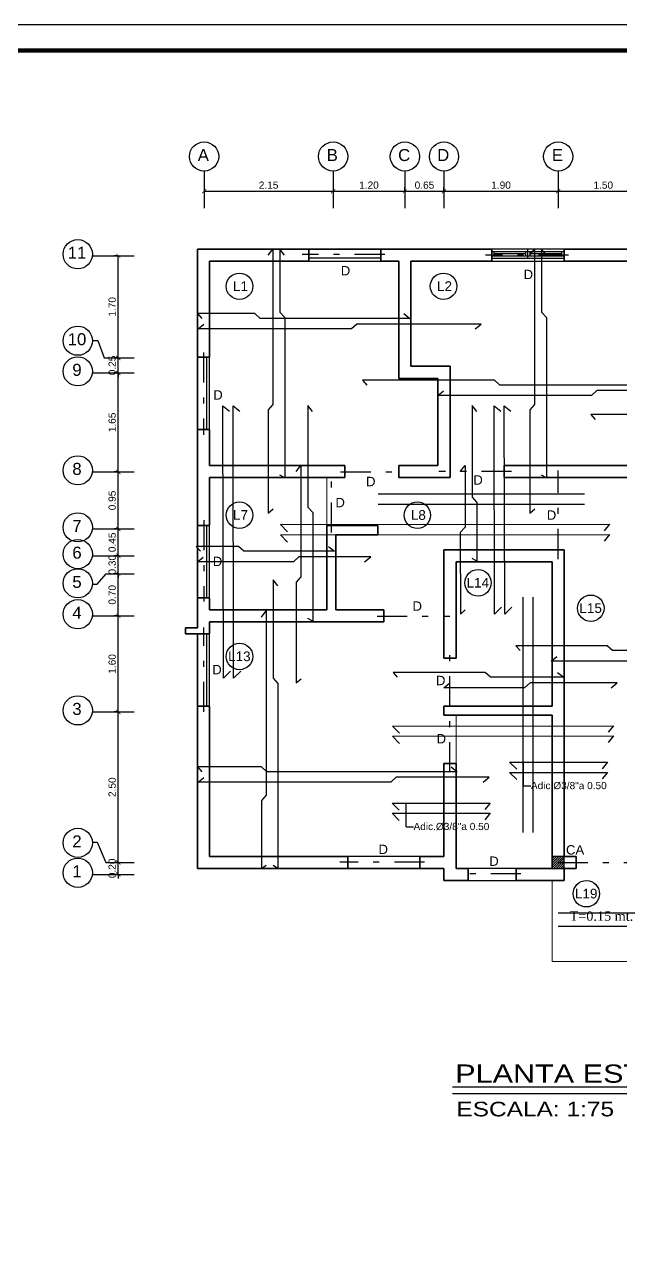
# Model space of a CAD drawing. Header units: feet. Extents: x 317 to 512, y -141 to 162.
# Drawn here: x 419.11 to 429.03, y -18.75 to 1.53 of the extents above; entities that cross this region are included whole.
import ezdxf
from ezdxf.enums import TextEntityAlignment as Align

# ---------------------------------------------------------------- set-up
doc = ezdxf.new("R2010")
doc.units = ezdxf.units.FT
doc.header["$MEASUREMENT"] = 0
doc.linetypes.add('DASHDOT', pattern=[1, 0.5, -0.25, 0, -0.25])
for name, color, linetype in [('ACERO', 4, 'Continuous'), ('columna', 9, 'Continuous'), ('DIM', 10, 'Continuous'), ('MARCO', 1, 'Continuous'), ('MUROS', 7, 'Continuous'), ('PERT-VENT', 8, 'Continuous'), ('PISO', 8, 'Continuous'), ('TEXTO', 2, 'Continuous'), ('TEXTOS', 3, 'Continuous'), ('TEXXT', 2, 'Continuous'), ('VENTANA', 8, 'Continuous'), ('VIGAS', 4, 'DASHDOT')]:
    doc.layers.add(name, color=color, linetype=linetype)
doc.layers.add('closet', color=8, linetype='Continuous', lineweight=5)
doc.layers.add('P-SANR-FIXT', color=2, linetype='Continuous', lineweight=9)
doc.styles.add('DAMIAN', font='arial.ttf', dxfattribs={"height": 0.12})
doc.styles.add('RS80', font='arial.ttf', dxfattribs={"height": 0.1})
doc.styles.get("Standard").update_dxf_attribs({"font": 'arial.ttf'})
doc.styles.add('TNR', font='times.ttf')
doc.dimstyles.new('KEILY', dxfattribs={"dimtxt": 0.12, "dimasz": 0.07, "dimexe": 0.07, "dimexo": 0.25, "dimgap": 0.04, "dimtad": 1, "dimzin": 1, "dimdsep": 46, "dimtxsty": 'Standard', "dimblk": 'ARCHTICK', "dimcen": 2.5, "dimclrd": 256, "dimclre": 256, "dimclrt": 7, "dimazin": 0, "dimtfac": 1, "dimtix": 1, "dimtmove": 2, "dimatfit": 1, "dimfxl": 0.35, "dimfxlon": 1, "dimtolj": 1, "dimtzin": 1, "dimarcsym": 0})

# ---------------------------------------------------------------- blocks, each defined once
blk = doc.blocks.new('A$C012446DC')
at = {"layer": 'PISO'}
h = blk.add_hatch(dxfattribs=at)
h.set_pattern_fill('ANSI31', color=256, scale=0.008571, angle=180)
h.set_pattern_definition([(225, (206536.064322, 1154820.960068), (0.0192434059784, -0.0192434059784), [])])
h.paths.add_polyline_path([(0, 0), (0.2, 0), (0.2, 0.2), (0, 0.2)])
at = {"layer": 'columna'}
blk.add_lwpolyline([(0.2, 0.2), (0, 0.2), (0, 0), (0.2, 0)], close=True, dxfattribs=at)
blk = doc.blocks.new('_ArchTick')
at = {"color": 0, "linetype": 'ByBlock', "const_width": 0.15}
blk.add_lwpolyline([(-0.5, -0.5), (0.5, 0.5)], dxfattribs=at)
blk = doc.blocks.new('*D300')
at = {"layer": 'DEFPOINTS', "color": 0, "transparency": 16777216}
for p in [(420.67, -12.404), (420.67, -12.404), (420.67, -12.604)]:
    blk.add_point(p, dxfattribs=at)
at = {"layer": 'DIM', "lineweight": -2, "transparency": 16777216}
for p, q in [((420.67, -12.404), (420.67, -12.334)), ((420.67, -12.404), (420.6, -12.404)), ((420.67, -12.604), (420.67, -12.404)), ((420.67, -12.604), (420.6, -12.604)), ((420.67, -12.604), (420.67, -12.674))]:
    blk.add_line(p, q, dxfattribs=at)
at = {"layer": 'DIM', "lineweight": -2, "transparency": 16777216, "xscale": 0.07, "yscale": 0.07, "zscale": 0.07}
for p, rotation in [((420.67, -12.404), 270), ((420.67, -12.604), 90)]:
    blk.add_blockref('_ArchTick', p, dxfattribs=dict(at, rotation=rotation))
at = {"layer": 'DIM', "color": 7, "transparency": 16777216, "insert": (420.568, -12.504), "char_height": 0.12, "attachment_point": 5, "rotation": 90}
blk.add_mtext('\\A1;0.20', dxfattribs=at)
blk = doc.blocks.new('*D301')
at = {"layer": 'DEFPOINTS', "color": 0, "transparency": 16777216}
for p in [(420.67, -9.903), (420.67, -9.903), (420.67, -12.404)]:
    blk.add_point(p, dxfattribs=at)
at = {"layer": 'DIM', "lineweight": -2, "transparency": 16777216}
for p, q in [((420.67, -9.903), (420.6, -9.903)), ((420.67, -12.404), (420.67, -9.903)), ((420.67, -12.404), (420.6, -12.404))]:
    blk.add_line(p, q, dxfattribs=at)
at = {"layer": 'DIM', "lineweight": -2, "transparency": 16777216, "xscale": 0.07, "yscale": 0.07, "zscale": 0.07}
for p, rotation in [((420.67, -9.903), 90), ((420.67, -12.404), 270)]:
    blk.add_blockref('_ArchTick', p, dxfattribs=dict(at, rotation=rotation))
at = {"layer": 'DIM', "color": 7, "transparency": 16777216, "insert": (420.568, -11.154), "char_height": 0.12, "attachment_point": 5, "rotation": 90}
blk.add_mtext('\\A1;2.50', dxfattribs=at)
blk = doc.blocks.new('*D302')
at = {"layer": 'DEFPOINTS', "color": 0, "transparency": 16777216}
for p in [(420.67, -8.304), (420.67, -8.304), (420.67, -9.903)]:
    blk.add_point(p, dxfattribs=at)
at = {"layer": 'DIM', "lineweight": -2, "transparency": 16777216}
for p, q in [((420.67, -8.304), (420.6, -8.304)), ((420.67, -9.903), (420.67, -8.304)), ((420.67, -9.903), (420.6, -9.903))]:
    blk.add_line(p, q, dxfattribs=at)
at = {"layer": 'DIM', "lineweight": -2, "transparency": 16777216, "xscale": 0.07, "yscale": 0.07, "zscale": 0.07}
for p, rotation in [((420.67, -8.304), 90), ((420.67, -9.903), 270)]:
    blk.add_blockref('_ArchTick', p, dxfattribs=dict(at, rotation=rotation))
at = {"layer": 'DIM', "color": 7, "transparency": 16777216, "insert": (420.568, -9.104), "char_height": 0.12, "attachment_point": 5, "rotation": 90}
blk.add_mtext('\\A1;1.60', dxfattribs=at)
blk = doc.blocks.new('*D303')
at = {"layer": 'DEFPOINTS', "color": 0, "transparency": 16777216}
for p in [(420.67, -7.604), (420.702, -7.604), (420.67, -8.304)]:
    blk.add_point(p, dxfattribs=at)
at = {"layer": 'DIM', "lineweight": -2, "transparency": 16777216}
for p, q in [((420.67, -7.604), (420.6, -7.604)), ((420.67, -8.304), (420.67, -7.604)), ((420.67, -8.304), (420.6, -8.304))]:
    blk.add_line(p, q, dxfattribs=at)
at = {"layer": 'DIM', "lineweight": -2, "transparency": 16777216, "xscale": 0.07, "yscale": 0.07, "zscale": 0.07}
for p, rotation in [((420.67, -7.604), 90), ((420.67, -8.304), 270)]:
    blk.add_blockref('_ArchTick', p, dxfattribs=dict(at, rotation=rotation))
at = {"layer": 'DIM', "color": 7, "transparency": 16777216, "insert": (420.568, -7.954), "char_height": 0.12, "attachment_point": 5, "rotation": 90}
blk.add_mtext('\\A1;0.70', dxfattribs=at)
blk = doc.blocks.new('*D304')
at = {"layer": 'DEFPOINTS', "color": 0, "transparency": 16777216}
for p in [(420.67, -7.304), (420.702, -7.304), (420.702, -7.604)]:
    blk.add_point(p, dxfattribs=at)
at = {"layer": 'DIM', "lineweight": -2, "transparency": 16777216}
for p, q in [((420.67, -7.304), (420.67, -7.234)), ((420.67, -7.304), (420.6, -7.304)), ((420.67, -7.604), (420.67, -7.304)), ((420.67, -7.604), (420.6, -7.604)), ((420.67, -7.604), (420.67, -7.674))]:
    blk.add_line(p, q, dxfattribs=at)
at = {"layer": 'DIM', "lineweight": -2, "transparency": 16777216, "xscale": 0.07, "yscale": 0.07, "zscale": 0.07}
for p, rotation in [((420.67, -7.304), 270), ((420.67, -7.604), 90)]:
    blk.add_blockref('_ArchTick', p, dxfattribs=dict(at, rotation=rotation))
at = {"layer": 'DIM', "color": 7, "transparency": 16777216, "insert": (420.568, -7.454), "char_height": 0.12, "attachment_point": 5, "rotation": 90}
blk.add_mtext('\\A1;0.30', dxfattribs=at)
blk = doc.blocks.new('*D305')
at = {"layer": 'DEFPOINTS', "color": 0, "transparency": 16777216}
for p in [(420.67, -6.859), (420.67, -6.859), (420.702, -7.304)]:
    blk.add_point(p, dxfattribs=at)
at = {"layer": 'DIM', "lineweight": -2, "transparency": 16777216}
for p, q in [((420.67, -6.859), (420.6, -6.859)), ((420.67, -7.304), (420.67, -6.859)), ((420.67, -7.304), (420.6, -7.304))]:
    blk.add_line(p, q, dxfattribs=at)
at = {"layer": 'DIM', "lineweight": -2, "transparency": 16777216, "xscale": 0.07, "yscale": 0.07, "zscale": 0.07}
for p, rotation in [((420.67, -6.859), 90), ((420.67, -7.304), 270)]:
    blk.add_blockref('_ArchTick', p, dxfattribs=dict(at, rotation=rotation))
at = {"layer": 'DIM', "color": 7, "transparency": 16777216, "insert": (420.568, -7.082), "char_height": 0.12, "attachment_point": 5, "rotation": 90}
blk.add_mtext('\\A1;0.45', dxfattribs=at)
blk = doc.blocks.new('*D306')
at = {"layer": 'DEFPOINTS', "color": 0, "transparency": 16777216}
for p in [(420.67, -5.911), (420.67, -5.911), (420.67, -6.859)]:
    blk.add_point(p, dxfattribs=at)
at = {"layer": 'DIM', "lineweight": -2, "transparency": 16777216}
for p, q in [((420.67, -5.911), (420.6, -5.911)), ((420.67, -6.859), (420.67, -5.911)), ((420.67, -6.859), (420.6, -6.859))]:
    blk.add_line(p, q, dxfattribs=at)
at = {"layer": 'DIM', "lineweight": -2, "transparency": 16777216, "xscale": 0.07, "yscale": 0.07, "zscale": 0.07}
for p, rotation in [((420.67, -5.911), 90), ((420.67, -6.859), 270)]:
    blk.add_blockref('_ArchTick', p, dxfattribs=dict(at, rotation=rotation))
at = {"layer": 'DIM', "color": 7, "transparency": 16777216, "insert": (420.568, -6.385), "char_height": 0.12, "attachment_point": 5, "rotation": 90}
blk.add_mtext('\\A1;0.95', dxfattribs=at)
blk = doc.blocks.new('*D307')
at = {"layer": 'DEFPOINTS', "color": 0, "transparency": 16777216}
for p in [(420.67, -4.264), (420.67, -4.264), (420.67, -5.911)]:
    blk.add_point(p, dxfattribs=at)
at = {"layer": 'DIM', "lineweight": -2, "transparency": 16777216}
for p, q in [((420.67, -4.264), (420.6, -4.264)), ((420.67, -5.911), (420.67, -4.264)), ((420.67, -5.911), (420.6, -5.911))]:
    blk.add_line(p, q, dxfattribs=at)
at = {"layer": 'DIM', "lineweight": -2, "transparency": 16777216, "xscale": 0.07, "yscale": 0.07, "zscale": 0.07}
for p, rotation in [((420.67, -4.264), 90), ((420.67, -5.911), 270)]:
    blk.add_blockref('_ArchTick', p, dxfattribs=dict(at, rotation=rotation))
at = {"layer": 'DIM', "color": 7, "transparency": 16777216, "insert": (420.568, -5.087), "char_height": 0.12, "attachment_point": 5, "rotation": 90}
blk.add_mtext('\\A1;1.65', dxfattribs=at)
blk = doc.blocks.new('*D308')
at = {"layer": 'DEFPOINTS', "color": 0, "transparency": 16777216}
for p in [(420.67, -4.013), (420.684, -4.013), (420.67, -4.264)]:
    blk.add_point(p, dxfattribs=at)
at = {"layer": 'DIM', "lineweight": -2, "transparency": 16777216}
for p, q in [((420.67, -4.013), (420.6, -4.013)), ((420.67, -4.013), (420.67, -3.943)), ((420.67, -4.264), (420.67, -4.013)), ((420.67, -4.264), (420.6, -4.264)), ((420.67, -4.264), (420.67, -4.334))]:
    blk.add_line(p, q, dxfattribs=at)
at = {"layer": 'DIM', "lineweight": -2, "transparency": 16777216, "xscale": 0.07, "yscale": 0.07, "zscale": 0.07}
for p, rotation in [((420.67, -4.013), 270), ((420.67, -4.264), 90)]:
    blk.add_blockref('_ArchTick', p, dxfattribs=dict(at, rotation=rotation))
at = {"layer": 'DIM', "color": 7, "transparency": 16777216, "insert": (420.568, -4.139), "char_height": 0.12, "attachment_point": 5, "rotation": 90}
blk.add_mtext('\\A1;0.25', dxfattribs=at)
blk = doc.blocks.new('*D309')
at = {"layer": 'DEFPOINTS', "color": 0, "transparency": 16777216}
for p in [(420.67, -2.316), (420.67, -2.316), (420.684, -4.013)]:
    blk.add_point(p, dxfattribs=at)
at = {"layer": 'DIM', "lineweight": -2, "transparency": 16777216}
for p, q in [((420.67, -2.316), (420.6, -2.316)), ((420.67, -4.013), (420.67, -2.316)), ((420.67, -4.013), (420.6, -4.013))]:
    blk.add_line(p, q, dxfattribs=at)
at = {"layer": 'DIM', "lineweight": -2, "transparency": 16777216, "xscale": 0.07, "yscale": 0.07, "zscale": 0.07}
for p, rotation in [((420.67, -2.316), 90), ((420.67, -4.013), 270)]:
    blk.add_blockref('_ArchTick', p, dxfattribs=dict(at, rotation=rotation))
at = {"layer": 'DIM', "color": 7, "transparency": 16777216, "insert": (420.568, -3.165), "char_height": 0.12, "attachment_point": 5, "rotation": 90}
blk.add_mtext('\\A1;1.70', dxfattribs=at)
blk = doc.blocks.new('*D310')
at = {"layer": 'DEFPOINTS', "color": 0, "transparency": 16777216}
for p in [(422.098, -1.216), (424.244, -1.216), (424.244, -1.242)]:
    blk.add_point(p, dxfattribs=at)
at = {"layer": 'DIM', "lineweight": -2, "transparency": 16777216}
for p, q in [((422.098, -1.242), (422.098, -1.312)), ((422.098, -1.242), (424.244, -1.242)), ((424.244, -1.242), (424.244, -1.312))]:
    blk.add_line(p, q, dxfattribs=at)
at = {"layer": 'DIM', "lineweight": -2, "transparency": 16777216, "xscale": 0.07, "yscale": 0.07, "zscale": 0.07, "rotation": 180}
blk.add_blockref('_ArchTick', (422.098, -1.242), dxfattribs=at)
at = {"layer": 'DIM', "lineweight": -2, "transparency": 16777216, "xscale": 0.07, "yscale": 0.07, "zscale": 0.07}
blk.add_blockref('_ArchTick', (424.244, -1.242), dxfattribs=at)
at = {"layer": 'DIM', "color": 7, "transparency": 16777216, "insert": (423.171, -1.141), "char_height": 0.12, "attachment_point": 5}
blk.add_mtext('\\A1;2.15', dxfattribs=at)
blk = doc.blocks.new('*D311')
at = {"layer": 'DEFPOINTS', "color": 0, "transparency": 16777216}
for p in [(424.244, -1.216), (425.439, -1.242), (425.439, -1.242)]:
    blk.add_point(p, dxfattribs=at)
at = {"layer": 'DIM', "lineweight": -2, "transparency": 16777216}
for p, q in [((425.439, -1.242), (425.439, -1.172)), ((424.244, -1.242), (424.244, -1.312)), ((424.244, -1.242), (425.439, -1.242))]:
    blk.add_line(p, q, dxfattribs=at)
at = {"layer": 'DIM', "lineweight": -2, "transparency": 16777216, "xscale": 0.07, "yscale": 0.07, "zscale": 0.07, "rotation": 180}
blk.add_blockref('_ArchTick', (424.244, -1.242), dxfattribs=at)
at = {"layer": 'DIM', "lineweight": -2, "transparency": 16777216, "xscale": 0.07, "yscale": 0.07, "zscale": 0.07}
blk.add_blockref('_ArchTick', (425.439, -1.242), dxfattribs=at)
at = {"layer": 'DIM', "color": 7, "transparency": 16777216, "insert": (424.841, -1.141), "char_height": 0.12, "attachment_point": 5}
blk.add_mtext('\\A1;1.20', dxfattribs=at)
blk = doc.blocks.new('*D312')
at = {"layer": 'DEFPOINTS', "color": 0, "transparency": 16777216}
for p in [(425.439, -1.242), (426.089, -1.242), (426.089, -1.242)]:
    blk.add_point(p, dxfattribs=at)
at = {"layer": 'DIM', "lineweight": -2, "transparency": 16777216}
for p, q in [((425.439, -1.242), (425.439, -1.172)), ((426.089, -1.242), (426.089, -1.172)), ((425.439, -1.242), (426.089, -1.242))]:
    blk.add_line(p, q, dxfattribs=at)
at = {"layer": 'DIM', "lineweight": -2, "transparency": 16777216, "xscale": 0.07, "yscale": 0.07, "zscale": 0.07, "rotation": 180}
blk.add_blockref('_ArchTick', (425.439, -1.242), dxfattribs=at)
at = {"layer": 'DIM', "lineweight": -2, "transparency": 16777216, "xscale": 0.07, "yscale": 0.07, "zscale": 0.07}
blk.add_blockref('_ArchTick', (426.089, -1.242), dxfattribs=at)
at = {"layer": 'DIM', "color": 7, "transparency": 16777216, "insert": (425.764, -1.141), "char_height": 0.12, "attachment_point": 5}
blk.add_mtext('\\A1;0.65', dxfattribs=at)
blk = doc.blocks.new('*D313')
at = {"layer": 'DEFPOINTS', "color": 0, "transparency": 16777216}
for p in [(427.989, -1.216), (426.089, -1.242), (427.989, -1.242)]:
    blk.add_point(p, dxfattribs=at)
at = {"layer": 'DIM', "lineweight": -2, "transparency": 16777216}
for p, q in [((426.089, -1.242), (426.089, -1.172)), ((426.089, -1.242), (427.989, -1.242)), ((427.989, -1.242), (427.989, -1.312))]:
    blk.add_line(p, q, dxfattribs=at)
at = {"layer": 'DIM', "lineweight": -2, "transparency": 16777216, "xscale": 0.07, "yscale": 0.07, "zscale": 0.07, "rotation": 180}
blk.add_blockref('_ArchTick', (426.089, -1.242), dxfattribs=at)
at = {"layer": 'DIM', "lineweight": -2, "transparency": 16777216, "xscale": 0.07, "yscale": 0.07, "zscale": 0.07}
blk.add_blockref('_ArchTick', (427.989, -1.242), dxfattribs=at)
at = {"layer": 'DIM', "color": 7, "transparency": 16777216, "insert": (427.039, -1.141), "char_height": 0.12, "attachment_point": 5}
blk.add_mtext('\\A1;1.90', dxfattribs=at)
blk = doc.blocks.new('*D314')
at = {"layer": 'DEFPOINTS', "color": 0, "transparency": 16777216}
for p in [(427.989, -1.216), (429.489, -1.216), (429.489, -1.242)]:
    blk.add_point(p, dxfattribs=at)
at = {"layer": 'DIM', "lineweight": -2, "transparency": 16777216}
for p, q in [((427.989, -1.242), (427.989, -1.312)), ((427.989, -1.242), (429.489, -1.242)), ((429.489, -1.242), (429.489, -1.312))]:
    blk.add_line(p, q, dxfattribs=at)
at = {"layer": 'DIM', "lineweight": -2, "transparency": 16777216, "xscale": 0.07, "yscale": 0.07, "zscale": 0.07, "rotation": 180}
blk.add_blockref('_ArchTick', (427.989, -1.242), dxfattribs=at)
at = {"layer": 'DIM', "lineweight": -2, "transparency": 16777216, "xscale": 0.07, "yscale": 0.07, "zscale": 0.07}
blk.add_blockref('_ArchTick', (429.489, -1.242), dxfattribs=at)
at = {"layer": 'DIM', "color": 7, "transparency": 16777216, "insert": (428.739, -1.141), "char_height": 0.12, "attachment_point": 5}
blk.add_mtext('\\A1;1.50', dxfattribs=at)

msp = doc.modelspace()

# ---------------------------------------------------------------- linework, layer by layer
at = {"layer": 'ACERO'}
for p, q in [((424.99289, -6.27312), (428.42547, -6.27312)), ((424.99289, -6.44597), (428.42547, -6.44597)), ((427.40316, -7.99565), (427.40316, -11.90631)), ((427.56502, -7.99565), (427.56502, -11.90631)), ((427.98856, -13.24438), (430.84456, -13.24438)), ((427.98856, -13.46788), (430.84456, -13.46788))]:
    msp.add_line(p, q, dxfattribs=at)
for points in [[(423.1627, -2.30491), (423.24318, -2.20406), (423.24318, -4.78946), (423.16287, -4.87864), (423.1644, -6.59745), (423.24472, -6.5261)], [(423.43602, -2.30478), (423.35858, -2.20393), (423.35858, -3.25274), (423.43889, -3.34192), (423.43889, -6.00885), (423.35788, -5.9635)], [(427.51691, -2.30491), (427.59739, -2.20406), (427.59739, -4.78946), (427.51708, -4.87864), (427.51708, -6.59747), (427.59893, -6.5261)], [(427.79024, -2.30478), (427.71279, -2.20393), (427.71279, -3.25274), (427.79311, -3.34192), (427.79311, -6.00885), (427.71209, -5.9635)], [(425.41997, -3.27709), (425.52082, -3.35758), (423.03125, -3.35758), (422.94207, -3.27726), (421.98896, -3.27726), (422.0603, -3.35757)], [(426.60591, -3.53127), (426.70666, -3.45067), (424.64094, -3.45067), (424.55185, -3.53109), (422.00002, -3.53109), (422.09113, -3.45419)], [(429.40891, -4.38509), (429.50975, -4.46557), (427.02019, -4.46557), (426.93101, -4.38526), (424.73308, -4.38526), (424.80442, -4.46557)], [(430.59485, -4.63927), (430.6956, -4.55867), (428.62988, -4.55867), (428.54079, -4.63908), (425.98896, -4.63908), (426.08007, -4.56218)], [(422.53731, -9.22333), (422.41818, -9.34066), (422.41188, -4.80896), (422.52173, -4.90075)], [(422.70739, -9.22333), (422.58826, -9.34066), (422.58196, -4.80896), (422.69181, -4.90075)], [(423.90138, -4.90793), (423.82394, -4.80708), (423.82394, -6.49745), (423.90425, -6.58663), (423.90425, -8.39517), (423.82323, -8.34982)], [(426.63321, -4.90793), (426.55577, -4.80708), (426.55577, -6.32869), (426.63608, -6.41787), (426.63608, -7.39607), (426.55507, -7.35071)], [(427.04755, -8.15781), (426.92842, -8.27514), (426.92212, -4.80896), (427.03198, -4.90075)], [(427.21763, -8.15781), (427.0985, -8.27514), (427.0922, -4.80896), (427.20206, -4.90075)], [(432.85554, -4.95759), (432.95639, -5.03807), (430.67745, -5.03807), (430.58827, -4.95776), (428.53196, -4.95776), (428.6033, -5.03807)], [(423.62805, -5.90491), (423.70854, -5.80406), (423.70854, -7.65653), (423.62822, -7.74571), (423.62976, -9.4211), (423.71007, -9.34975)], [(426.35989, -5.90491), (426.44037, -5.80406), (426.44037, -6.8265), (426.36006, -6.91568), (426.36159, -8.27509), (426.4419, -8.20375)], [(423.48684, -6.90652), (423.36952, -6.78739), (428.84369, -6.78108), (428.7519, -6.89094)], [(423.48684, -7.07659), (423.36952, -6.95746), (428.84369, -6.95116), (428.7519, -7.06102)], [(424.16794, -7.15007), (424.26879, -7.23055), (422.76072, -7.23055), (422.67154, -7.15024), (421.96501, -7.15024), (422.03636, -7.23055)], [(424.76891, -7.40425), (424.86967, -7.32365), (423.67607, -7.32365), (423.58698, -7.40406), (421.98896, -7.40406), (422.08007, -7.32716)], [(423.32418, -7.80734), (423.24674, -7.7065), (423.24674, -9.33851), (423.32705, -9.42769), (423.32705, -12.50406), (423.24604, -12.45871)], [(423.05086, -8.32373), (423.13134, -8.22289), (423.13134, -11.28467), (423.05103, -11.37385), (423.05103, -12.50406), (423.13287, -12.45165)], [(431.48811, -8.80175), (431.58896, -8.88223), (428.89305, -8.88223), (428.80387, -8.80192), (427.28445, -8.80192), (427.35579, -8.88223)], [(431.51018, -9.05593), (431.61093, -8.97533), (430.76921, -8.97533), (430.68012, -9.05575), (427.87282, -9.05575), (427.96394, -8.97884)], [(427.97988, -9.24584), (428.08072, -9.32632), (426.86072, -9.32632), (426.77154, -9.24601), (425.24082, -9.24601), (425.31216, -9.32632)], [(428.86891, -9.50002), (428.96967, -9.41942), (427.52001, -9.41942), (427.43092, -9.49984), (426.08896, -9.49984), (426.18007, -9.42293)], [(425.35102, -10.25653), (425.23369, -10.1374), (428.9107, -10.1311), (428.81891, -10.24095)], [(425.35102, -10.4266), (425.23369, -10.30747), (428.9107, -10.30117), (428.81891, -10.41103)], [(427.29895, -10.85662), (427.18162, -10.73749), (428.81173, -10.73749), (428.71994, -10.84735)], [(426.20653, -10.81543), (426.30737, -10.89591), (423.14262, -10.89591), (423.05344, -10.8156), (421.98896, -10.8156), (422.0603, -10.89591)], [(427.29895, -11.0267), (427.18162, -10.90757), (428.81173, -10.90757), (428.71994, -11.01742)], [(426.73816, -11.06961), (426.83892, -10.98901), (425.29524, -10.98901), (425.20615, -11.06942), (422.00002, -11.06942), (422.09113, -10.99252)], [(425.34551, -11.53709), (425.22819, -11.41796), (426.8583, -11.41796), (426.7665, -11.52782)], [(425.34551, -11.70717), (425.22819, -11.58804), (426.8583, -11.58804), (426.7665, -11.6979)]]:
    msp.add_lwpolyline(points, dxfattribs=at)
at = {"layer": 'closet'}
for p, q in [((424.13896, -6.80406), (424.13896, -6.00406)), ((426.28896, -10.75826), (426.28896, -9.95826)), ((426.28896, -10.75826), (426.28896, -9.95826)), ((426.28896, -10.75826), (426.28896, -9.95826))]:
    msp.add_line(p, q, dxfattribs=at)
at = {"layer": 'MARCO'}
msp.add_lwpolyline([(387.97006, 1.53326), (452.47006, 1.53326), (452.47006, -40.46674), (387.97006, -40.46674)], close=True, dxfattribs=at)
at = {"layer": 'MARCO', "const_width": 0.075}
msp.add_lwpolyline([(445.29759, 1.09923), (388.40409, 1.09923), (388.40409, -40.0327), (445.29759, -40.0327)], close=True, dxfattribs=at)
at = {"layer": 'MUROS', "lineweight": 35, "extrusion": (-2.36783e-12, 8.94772e-16, -1)}
for p, q in [((423.83896, -2.20406), (421.98896, -2.20406)), ((421.98896, -2.20406), (421.98896, -4.00406)), ((423.83896, -2.40406), (423.83896, -2.20406)), ((426.88575, -2.20406), (425.03896, -2.20406)), ((425.03896, -2.20406), (425.03896, -2.40406)), ((426.88575, -2.40406), (426.88575, -2.20406)), ((429.58896, -2.20406), (428.08896, -2.20406)), ((428.08896, -2.20406), (428.08896, -2.40406)), ((422.18896, -2.40406), (423.83896, -2.40406)), ((422.18896, -4.00406), (422.18896, -2.40406)), ((425.03896, -2.40406), (425.33896, -2.40406)), ((425.33896, -2.40406), (425.33896, -4.35406)), ((425.53896, -2.40406), (426.88575, -2.40406)), ((425.53896, -4.15406), (425.53896, -2.40406)), ((428.08896, -2.40406), (429.38896, -2.40406)), ((422.18896, -4.00406), (421.98896, -4.00406)), ((426.18896, -4.15406), (425.53896, -4.15406)), ((426.18896, -6.00406), (426.18896, -4.15406)), ((425.98896, -4.35406), (425.33896, -4.35406)), ((425.98896, -5.80406), (425.98896, -4.35406)), ((422.18896, -5.20406), (421.98896, -5.20406)), ((421.98896, -5.20406), (421.98896, -6.80406)), ((421.98896, -5.20406), (422.18896, -5.20406)), ((422.18896, -5.20406), (421.98896, -5.20406)), ((422.18896, -5.80406), (422.18896, -5.20406)), ((424.43896, -5.80406), (422.18896, -5.80406)), ((424.43896, -6.00406), (424.43896, -5.80406)), ((425.33896, -5.80406), (425.98896, -5.80406)), ((425.33896, -5.80406), (425.33896, -6.00406)), ((429.38896, -5.80406), (427.08896, -5.80406)), ((427.08896, -5.80406), (427.08896, -6.00406)), ((422.18896, -6.00406), (424.43896, -6.00406)), ((422.18896, -6.80406), (422.18896, -6.00406)), ((425.33896, -6.00406), (426.18896, -6.00406)), ((427.08896, -6.00406), (429.58896, -6.00406)), ((421.98896, -6.80406), (422.18896, -6.80406)), ((421.98896, -6.80406), (422.18896, -6.80406)), ((424.98896, -6.80406), (424.13896, -6.80406)), ((424.13896, -6.80406), (424.13896, -8.2045)), ((424.98896, -6.95406), (424.28896, -6.95406)), ((424.28896, -8.2045), (424.28896, -6.95406)), ((428.08896, -7.20406), (426.08896, -7.20406)), ((426.08896, -7.20406), (426.08896, -9.00531)), ((428.08896, -12.30406), (428.08896, -7.20406)), ((426.28896, -7.40406), (427.88896, -7.40406)), ((426.28896, -9.00531), (426.28896, -7.40406)), ((427.88896, -7.40406), (427.88896, -9.80826)), ((424.28896, -8.20406), (424.28896, -7.90406)), ((422.18896, -8.00406), (421.98896, -8.00406)), ((421.98896, -8.50406), (421.98896, -8.00406)), ((422.18816, -8.2045), (422.18816, -8.00738)), ((424.13896, -8.2045), (422.18816, -8.2045)), ((425.08896, -8.2045), (424.28896, -8.2045)), ((425.08896, -8.4045), (425.08896, -8.2045)), ((421.78896, -8.60406), (421.78896, -8.50406)), ((422.18896, -8.4045), (425.08896, -8.4045)), ((426.28896, -9.00531), (426.08896, -9.00531)), ((421.98896, -9.80406), (421.98896, -12.50406)), ((422.18896, -12.30406), (422.18896, -9.80406)), ((426.08896, -9.80826), (426.08896, -9.95826)), ((427.88896, -9.80826), (426.08896, -9.80826)), ((426.08896, -9.95826), (427.88896, -9.95826)), ((427.88896, -9.95826), (427.88896, -12.50406)), ((426.28896, -10.75826), (426.08896, -10.75826)), ((426.08896, -10.75826), (426.08896, -12.30406)), ((426.28896, -12.50406), (426.28896, -10.75826)), ((424.48896, -12.30406), (422.18896, -12.30406)), ((424.48896, -12.50406), (424.48896, -12.30406)), ((426.08896, -12.30406), (425.68896, -12.30406)), ((425.68896, -12.30406), (425.68896, -12.50406)), ((425.68896, -12.30406), (425.68896, -12.50406)), ((428.28896, -12.30406), (428.08896, -12.30406)), ((421.98896, -12.50406), (424.48896, -12.50406)), ((426.08896, -12.50406), (425.68896, -12.50406)), ((426.08896, -12.50406), (426.08896, -12.70406)), ((426.28896, -12.50406), (426.48896, -12.50406)), ((427.28896, -12.50406), (427.88896, -12.50406)), ((428.28896, -12.50406), (428.08896, -12.50406)), ((428.08896, -12.70406), (428.08896, -12.50406)), ((426.08896, -12.70406), (426.48896, -12.70406)), ((427.28896, -12.70406), (428.08896, -12.70406))]:
    msp.add_line(p, q, dxfattribs=at)
at = {"layer": 'MUROS', "lineweight": 35}
for p, q in [((424.98896, -6.95406), (424.98896, -6.80406)), ((421.78896, -8.50406), (421.98896, -8.50406)), ((422.18896, -8.60406), (422.18896, -8.4045)), ((421.78896, -8.60406), (422.18896, -8.60406)), ((421.98896, -9.80406), (422.18896, -9.80406)), ((428.28896, -12.30406), (428.28896, -12.50406)), ((426.48896, -12.50406), (426.48896, -12.70406)), ((427.28896, -12.50406), (427.28896, -12.70406))]:
    msp.add_line(p, q, dxfattribs=at)
at = {"layer": 'P-SANR-FIXT'}
for p, q in [((427.88896, -12.70406), (427.88896, -14.05406)), ((427.88896, -12.70406), (427.88896, -14.05406)), ((427.88896, -14.05406), (430.98896, -14.05406)), ((427.88896, -14.05406), (430.98896, -14.05406))]:
    msp.add_line(p, q, dxfattribs=at)
at = {"layer": 'PERT-VENT', "extrusion": (8.94772e-16, 2.36783e-12, -1)}
for p, q in [((423.83896, -2.20406), (425.03896, -2.20406)), ((425.03896, -2.35406), (423.83896, -2.35406)), ((425.68896, -12.50406), (424.48896, -12.50406))]:
    msp.add_line(p, q, dxfattribs=at)
at = {"layer": 'PERT-VENT', "extrusion": (-2.36783e-12, 8.94772e-16, -1)}
for p, q in [((425.03896, -2.20406), (423.83896, -2.20406)), ((428.08896, -2.20406), (426.88896, -2.20406)), ((423.83896, -2.40406), (425.03896, -2.40406)), ((426.88896, -2.40406), (428.08896, -2.40406)), ((421.98896, -5.20406), (421.98896, -4.00406)), ((422.13896, -4.00406), (422.13896, -5.20406)), ((421.98896, -8.00406), (421.98896, -6.80406)), ((422.13896, -6.80406), (422.13896, -8.00406)), ((421.98896, -9.80406), (421.98896, -8.60406)), ((422.13896, -8.60406), (422.13896, -9.80406)), ((425.68896, -12.30406), (424.48896, -12.30406)), ((424.48896, -12.50406), (425.68896, -12.50406)), ((427.28896, -12.50406), (426.48896, -12.50406)), ((426.43896, -12.70406), (427.23896, -12.70406)), ((426.48896, -12.70406), (427.28896, -12.70406))]:
    msp.add_line(p, q, dxfattribs=at)
at = {"layer": 'PERT-VENT', "extrusion": (-8.94772e-16, 2.36783e-12, -1)}
for p, q in [((428.08575, -2.20406), (426.88575, -2.20406)), ((427.48575, -2.35406), (427.48575, -2.20406)), ((426.88575, -2.24156), (428.08575, -2.24156)), ((426.88575, -2.31656), (428.08575, -2.31656)), ((426.88575, -2.35406), (428.08575, -2.35406)), ((426.92075, -2.24156), (426.92075, -2.31656)), ((426.92075, -2.24156), (426.92075, -2.31656)), ((426.92075, -2.27906), (427.45075, -2.27906)), ((427.45075, -2.31656), (427.45075, -2.24156)), ((427.52075, -2.31656), (427.52075, -2.24156)), ((427.52075, -2.27906), (428.04538, -2.27906)), ((428.04538, -2.24156), (428.04538, -2.31656))]:
    msp.add_line(p, q, dxfattribs=at)
at = {"layer": 'PERT-VENT', "extrusion": (-8.94772e-16, -2.36783e-12, -1)}
for p, q in [((421.98896, -4.00406), (421.98896, -5.20406)), ((422.18896, -5.20406), (422.18896, -4.00406)), ((421.98896, -6.80406), (421.98896, -8.00406)), ((422.18896, -8.00406), (422.18896, -6.80406)), ((421.98896, -8.60406), (421.98896, -9.80406)), ((422.18896, -9.80406), (422.18896, -8.60406))]:
    msp.add_line(p, q, dxfattribs=at)
at = {"layer": 'TEXTO'}
for p, q in [((427.41144, -11.13375), (427.41144, -10.73256)), ((427.41144, -11.13375), (427.53596, -11.13375)), ((425.45801, -11.81423), (425.45801, -11.41303)), ((425.45801, -11.81423), (425.58252, -11.81423))]:
    msp.add_line(p, q, dxfattribs=at)
for centre in [(422.6869, -2.82292), (426.08126, -2.82292), (422.6869, -6.6295), (425.64556, -6.6295), (426.6549, -7.75532), (428.53178, -8.17772), (422.6869, -8.97999), (428.45741, -12.92669)]:
    msp.add_circle(centre, 0.21997, dxfattribs=at)
at = {"layer": 'TEXXT', "color": 4}
msp.add_line((426.23177, -16.13875), (439.17577, -16.13875), dxfattribs=at)
at = {"layer": 'TEXXT', "color": 3}
msp.add_line((426.23177, -16.24782), (439.29946, -16.24782), dxfattribs=at)
at = {"layer": 'VENTANA'}
for p, q in [((422.09769, -0.90674), (422.09769, -1.52468)), ((424.24396, -0.90674), (424.24396, -1.52468)), ((425.43896, -0.90674), (425.43896, -1.52468)), ((426.08896, -0.90674), (426.08896, -1.52468)), ((427.98896, -0.90674), (427.98896, -1.52468)), ((420.23814, -2.31635), (420.93378, -2.31635)), ((420.23824, -3.72718), (420.33052, -3.72718)), ((420.33052, -3.72718), (420.43512, -4.0133)), ((420.43512, -4.0133), (420.93378, -4.0133)), ((420.23814, -4.26406), (420.93378, -4.26406)), ((420.23814, -5.91069), (420.93378, -5.91069)), ((420.23814, -6.85906), (420.93378, -6.85906)), ((420.23814, -7.30406), (420.93378, -7.30406)), ((420.31922, -7.77866), (420.47022, -7.60406)), ((420.47022, -7.60406), (420.93378, -7.60406)), ((420.23775, -7.77866), (420.31922, -7.77866)), ((420.23814, -8.3045), (420.93378, -8.3045)), ((420.23814, -9.90326), (420.93378, -9.90326)), ((420.23803, -12.06983), (420.31981, -12.06983)), ((420.31981, -12.06983), (420.46252, -12.40406)), ((420.46252, -12.40406), (420.93378, -12.40406)), ((420.23814, -12.60406), (420.93378, -12.60406))]:
    msp.add_line(p, q, dxfattribs=at)
for centre in [(422.09769, -0.66385), (424.24396, -0.66385), (425.43896, -0.66385), (426.08896, -0.66385), (427.98896, -0.66385), (419.99535, -2.28956), (419.99535, -3.72812), (419.99535, -4.23727), (419.99535, -5.88389), (419.99535, -6.83227), (419.99535, -7.27727), (419.99535, -7.76321), (419.99535, -8.27771), (419.99535, -9.87647), (419.99535, -12.0798), (419.99535, -12.57727)]:
    msp.add_circle(centre, 0.24289, dxfattribs=at)
at = {"layer": 'VIGAS'}
for p, q in [((425.10194, -2.29635), (423.73056, -2.29635)), ((428.16055, -2.30536), (426.77973, -2.30536)), ((422.08769, -3.92354), (422.08769, -5.29277)), ((424.21923, -6.91703), (424.21923, -5.91189)), ((424.36973, -5.91067), (425.40792, -5.91067)), ((427.21451, -5.90069), (426.00536, -5.90069)), ((427.99118, -7.35889), (427.99118, -5.88729)), ((422.0921, -6.71308), (422.0921, -8.06366)), ((424.97768, -8.3115), (426.1847, -8.3115)), ((422.09157, -9.90213), (422.09157, -8.49832)), ((426.18774, -10.90558), (426.18774, -8.84361)), ((425.7629, -12.40088), (424.35804, -12.40088)), ((427.98025, -12.40723), (437.84471, -12.40723)), ((427.36818, -12.59769), (426.40025, -12.59769))]:
    msp.add_line(p, q, dxfattribs=at)

# ---------------------------------------------------------------- block references
msp.add_blockref('A$C012446DC', (427.88895, -12.50406))
msp.add_blockref('A$C012446DC', (427.88895, -12.50406))

# ---------------------------------------------------------------- texts
at = {"layer": 'TEXTO', "style": 'RS80'}
for p in [(427.53535, -11.18685), (425.58192, -11.86733)]:
    msp.add_text('Adic.%%C3/8"a 0.50', height=0.12, dxfattribs=at).set_placement(p)
at = {"layer": 'TEXTO', "color": 7, "style": 'TNR'}
msp.add_text('T=0.15 mt.', height=0.156351, dxfattribs=at).set_placement((428.17926, -13.37559))
at = {"layer": 'TEXTOS', "linetype": 'Continuous', "ltscale": 0.9}
for s, height, p in [('D', 0.156, (424.37161, -2.64159)), ('D', 0.156, (427.41387, -2.70363)), ('L1', 0.161, (422.57837, -2.90056)), ('L2', 0.161, (425.97274, -2.90056)), ('D', 0.156, (422.24997, -4.70746)), ('D', 0.156, (424.79263, -6.14775)), ('D', 0.156, (426.57691, -6.12228)), ('D', 0.156, (424.28283, -6.49794)), ('L7', 0.161, (422.57837, -6.70714)), ('L8', 0.161, (425.53703, -6.70714)), ('D', 0.156, (427.79912, -6.70607)), ('D', 0.156, (422.24188, -7.47579)), ('L14', 0.161, (426.46479, -7.83295)), ('D', 0.156, (425.56557, -8.22035)), ('L15', 0.161, (428.34167, -8.25535)), ('L13', 0.161, (422.49679, -9.05763)), ('D', 0.156, (422.23303, -9.27661)), ('D', 0.156, (425.95603, -9.45745)), ('D', 0.156, (425.96604, -10.42598)), ('D', 0.156, (424.9993, -12.26659)), ('CA', 0.156, (428.11897, -12.27454)), ('CA', 0.156, (428.11897, -12.27454)), ('D', 0.156, (426.84225, -12.4624)), ('L19', 0.161, (428.2673, -13.00432))]:
    msp.add_text(s, height=height, dxfattribs=at).set_placement(p)
at = {"layer": 'TEXTOS', "color": 7, "style": 'DAMIAN', "width": 1.2}
for s, height, p in [('PLANTA ESTRUCTURAL 2DO. NIVEL, BLOQUE B', 0.3034652, (426.27625, -16.06971)), (' ESCALA: 1:75', 0.2427721, (426.18204, -16.62912))]:
    msp.add_text(s, height=height, dxfattribs=at).set_placement(p)
at = {"layer": 'TEXXT', "style": 'DAMIAN'}
for s, p in [('A', (422.08506, -0.73949)), ('B', (424.23132, -0.73949)), ('C', (425.42632, -0.73949)), ('D', (426.07632, -0.73949)), ('E', (427.97632, -0.73949)), ('11', (419.98272, -2.36519)), ('10', (419.98272, -3.80375)), ('9', (419.98272, -4.3129)), ('8', (419.98272, -5.95953)), ('7', (419.98272, -6.9079)), ('6', (419.98272, -7.3529)), ('5', (419.98272, -7.83884)), ('4', (419.98272, -8.35334)), ('3', (419.98272, -9.95211)), ('2', (419.98272, -12.15543)), ('1', (419.98272, -12.6529))]:
    msp.add_text(s, height=0.19968, dxfattribs=at).set_placement(p, align=Align.CENTER)

# ---------------------------------------------------------------- dimensions: what is measured, and where the dimension line sits
at = {"layer": 'DIM'}
for base, p1, p2, picture, middle in [((424.24396, -1.24203), (422.09769, -1.21571), (424.24396, -1.21571), '*D310', (423.17083, -1.14076)), ((425.4389556392, -1.242027726), (424.2439556392, -1.2157116926), (425.4389556392, -1.242027726), '*D311', (424.8414556392, -1.1407589675)), ((426.08896, -1.24203), (425.43896, -1.24203), (426.08896, -1.24203), '*D312', (425.76396, -1.14076)), ((427.98896, -1.24203), (426.08896, -1.24203), (427.98896, -1.21571), '*D313', (427.03896, -1.14076)), ((429.48896, -1.24203), (427.98896, -1.21571), (429.48896, -1.21571), '*D314', (428.73896, -1.14076))]:
    dim = msp.add_linear_dim(base=base, p1=p1, p2=p2, dimstyle='KEILY', override={"dimfxl": 0.06}, dxfattribs=at)
    dim.commit()
    dim.dimension.update_dxf_attribs({"geometry": picture, "text_midpoint": middle})
for base, p1, p2, picture, middle in [((420.66968, -2.31635), (420.68445, -4.0133), (420.66968, -2.31635), '*D309', (420.56841, -3.16482)), ((420.66968, -4.0133), (420.66968, -4.26406), (420.68445, -4.0133), '*D308', (420.56841, -4.13868)), ((420.66968, -4.26406), (420.66968, -5.91069), (420.66968, -4.26406), '*D307', (420.56841, -5.08737)), ((420.66968, -5.91069), (420.66968, -6.85906), (420.66968, -5.91069), '*D306', (420.56841, -6.38487)), ((420.66967928, -6.8590633209), (420.7019990929, -7.3040633209), (420.66967928, -6.8590633209), '*D305', (420.5684105215, -7.0815633209)), ((420.66968, -7.30406), (420.702, -7.60406), (420.702, -7.30406), '*D304', (420.56837, -7.45406)), ((420.66968, -7.60406), (420.66968, -8.3045), (420.702, -7.60406), '*D303', (420.56841, -7.95428)), ((420.66968, -8.3045), (420.66968, -9.90326), (420.66968, -8.3045), '*D302', (420.56841, -9.10388)), ((420.66968, -9.90326), (420.66968, -12.40406), (420.66968, -9.90326), '*D301', (420.56841, -11.15366)), ((420.66968, -12.40406), (420.66968, -12.60406), (420.66968, -12.40406), '*D300', (420.56841, -12.50406))]:
    dim = msp.add_linear_dim(base=base, p1=p1, p2=p2, angle=90, dimstyle='KEILY', override={"dimfxl": 0.06}, dxfattribs=at)
    dim.commit()
    dim.dimension.update_dxf_attribs({"geometry": picture, "text_midpoint": middle})

doc.saveas('drawing.dxf')
